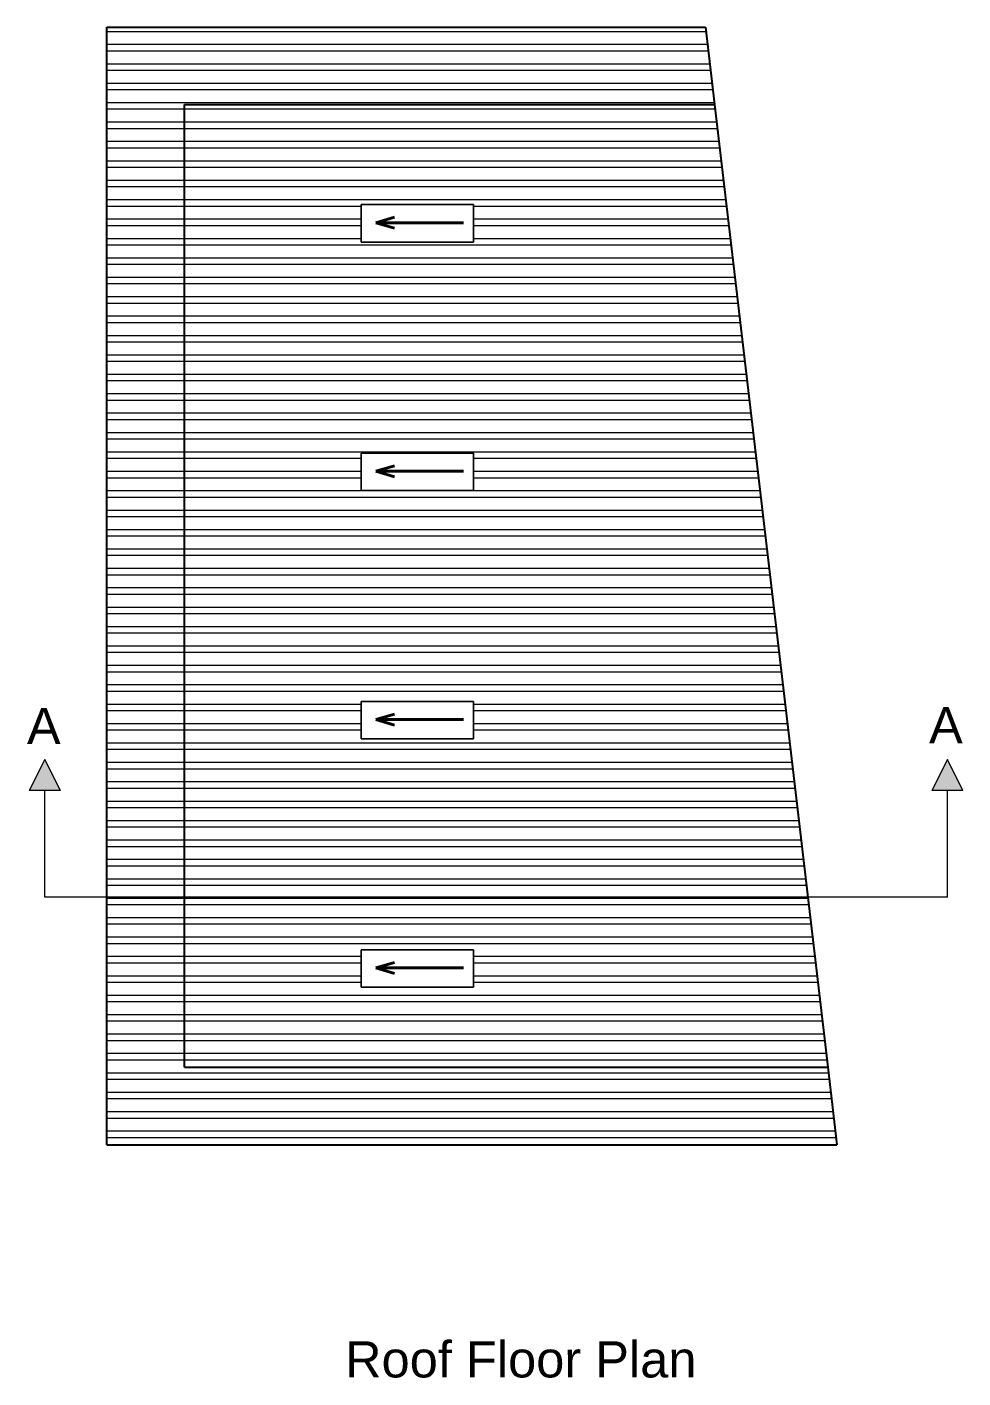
# Model space of a CAD drawing. Header units: inches. Extents: x 54699 to 80583, y -8431 to -3547.
# Drawn here: x 74536 to 74898, y -5260 to -4738 of the extents above; entities that cross this region are included whole.
import ezdxf

# ---------------------------------------------------------------- set-up
doc = ezdxf.new("R2010")
doc.units = ezdxf.units.IN
doc.header["$LTSCALE"] = 0.5
doc.header["$MEASUREMENT"] = 0
for name, color, linetype, lineweight in [('DIM_LINE', 173, 'Continuous', 20), ('door', 202, 'Continuous', 5), ('Toilet', 7, 'Continuous', 25), ('WALL - A', 1, 'Continuous', 40)]:
    doc.layers.add(name, color=color, linetype=linetype, lineweight=lineweight)
doc.styles.get("Standard").update_dxf_attribs({"font": 'arial.ttf'})

msp = doc.modelspace()

# ---------------------------------------------------------------- hatches: boundary and pattern name
at = {"linetype": 'ByBlock', "lineweight": 5}
for points in [[(74543.3, -5021.42), (74549.3, -5033.42), (74537.3, -5033.42)], [(74892.24, -5021.42), (74898.24, -5033.42), (74886.24, -5033.42)]]:
    msp.add_hatch(color=7, dxfattribs=at).paths.add_polyline_path(points)
at = {"layer": 'DIM_LINE'}
h = msp.add_hatch(dxfattribs=at)
h.set_pattern_fill('ANSI32', color=256, scale=20, angle=135)
h.paths.add_polyline_path([(74597.3, -4768.31), (74802.17, -4768.31), (74798.64, -4738.31), (74567.3, -4738.31), (74567.3, -5074.59), (74597.3, -5074.59)])
h = msp.add_hatch(dxfattribs=at)
h.set_pattern_fill('ANSI32', color=256, scale=20, angle=135)
h.paths.add_polyline_path([(74802.17, -4768.31), (74597.3, -4768.31), (74597.3, -5074.59), (74838.24, -5074.59)])
h.paths.add_polyline_path([(74708.96, -4998.97), (74708.96, -5013.42), (74665.63, -5013.42), (74665.63, -4998.97)], flags=16)
h.paths.add_polyline_path([(74708.96, -4917.42), (74665.63, -4917.42), (74665.63, -4902.97), (74708.96, -4902.97)], flags=16)
h.paths.add_polyline_path([(74708.96, -4821.42), (74665.63, -4821.42), (74665.63, -4806.97), (74708.96, -4806.97)], flags=16)
h = msp.add_hatch(dxfattribs=at)
h.set_pattern_fill('ANSI32', color=256, scale=20, angle=135)
h.paths.add_polyline_path([(74845.98, -5140.31), (74597.3, -5140.31), (74597.3, -5074.59), (74567.3, -5074.59), (74567.3, -5170.31), (74849.51, -5170.31)])
h = msp.add_hatch(dxfattribs=at)
h.set_pattern_fill('ANSI32', color=256, scale=20, angle=135)
h.paths.add_polyline_path([(74838.24, -5074.59), (74597.3, -5074.59), (74597.3, -5140.31), (74845.98, -5140.31)])
h.paths.add_polyline_path([(74708.96, -5109.42), (74665.63, -5109.42), (74665.63, -5094.97), (74708.96, -5094.97)], flags=16)

# ---------------------------------------------------------------- linework, layer by layer
at = {"color": 7, "linetype": 'ByBlock', "lineweight": 5}
for p, q in [((74543.3, -5021.42), (74537.3, -5033.42)), ((74549.3, -5033.42), (74543.3, -5021.42)), ((74892.24, -5021.42), (74886.24, -5033.42)), ((74898.24, -5033.42), (74892.24, -5021.42)), ((74549.3, -5033.42), (74537.3, -5033.42)), ((74543.3, -5074.59), (74543.3, -5033.42)), ((74898.24, -5033.42), (74886.24, -5033.42)), ((74892.24, -5074.59), (74892.24, -5033.42)), ((74892.24, -5074.59), (74543.3, -5074.59))]:
    msp.add_line(p, q, dxfattribs=at)
at = {"layer": 'DIM_LINE'}
for points in [[(74665.63, -4806.97), (74665.63, -4821.42), (74708.96, -4821.42), (74708.96, -4806.97)], [(74665.63, -4902.97), (74665.63, -4917.42), (74708.96, -4917.42), (74708.96, -4902.97)], [(74665.63, -4998.97), (74665.63, -5013.42), (74708.96, -5013.42), (74708.96, -4998.97)], [(74665.63, -5094.97), (74665.63, -5109.42), (74708.96, -5109.42), (74708.96, -5094.97)]]:
    msp.add_lwpolyline(points, close=True, dxfattribs=at)
at = {"layer": 'door', "ltscale": 0.5}
for points in [[(74708.96, -4806.97), (74708.96, -4821.42), (74665.63, -4821.42), (74665.63, -4806.97)], [(74708.96, -4902.97), (74708.96, -4917.42), (74665.63, -4917.42), (74665.63, -4902.97)], [(74708.96, -4998.97), (74708.96, -5013.42), (74665.63, -5013.42), (74665.63, -4998.97)], [(74708.96, -5094.97), (74708.96, -5109.42), (74665.63, -5109.42), (74665.63, -5094.97)]]:
    msp.add_lwpolyline(points, close=True, dxfattribs=at)
at = {"layer": 'Toilet'}
for p, q in [((74567.3, -5170.31), (74567.3, -4738.31)), ((74567.3, -4738.31), (74798.64, -4738.31)), ((74798.64, -4738.31), (74802.17, -4768.31)), ((74597.3, -5140.31), (74597.3, -4768.31)), ((74597.3, -4768.31), (74802.17, -4768.31)), ((74802.17, -4768.31), (74845.98, -5140.31)), ((74597.3, -5140.31), (74845.98, -5140.31)), ((74845.98, -5140.31), (74849.51, -5170.31)), ((74567.3, -5170.31), (74849.51, -5170.31))]:
    msp.add_line(p, q, dxfattribs=at)
at = {"layer": 'WALL - A'}
for p, q in [((74671.22, -4814), (74678.51, -4811.87)), ((74705.19, -4814), (74671.22, -4814)), ((74671.22, -4814), (74678.51, -4816.12)), ((74671.22, -4910), (74678.51, -4907.87)), ((74705.19, -4910), (74671.22, -4910)), ((74671.22, -4910), (74678.51, -4912.12)), ((74671.22, -5006), (74678.51, -5003.87)), ((74705.19, -5006), (74671.22, -5006)), ((74671.22, -5006), (74678.51, -5008.12)), ((74671.22, -5102), (74678.51, -5099.87)), ((74705.19, -5102), (74671.22, -5102)), ((74671.22, -5102), (74678.51, -5104.12))]:
    msp.add_line(p, q, dxfattribs=at)

# ---------------------------------------------------------------- texts
at = {"color": 7, "linetype": 'ByBlock', "lineweight": 5, "char_height": 14}
for s, insert, width, attachment_point in [('A', (74549.42, -5001.49), 26.5803, 3), ('A', (74898.15, -5001.19), 26.5803, 3), ('{\\fArial CE|b0|i0|c0|p34;Roof\\fArial CE|b0|i0|c238|p34; Floor Plan}', (74727.28, -5253.38), 235.547, 5)]:
    msp.add_mtext(s, dxfattribs=dict(at, insert=insert, width=width, attachment_point=attachment_point))

doc.saveas('drawing.dxf')
